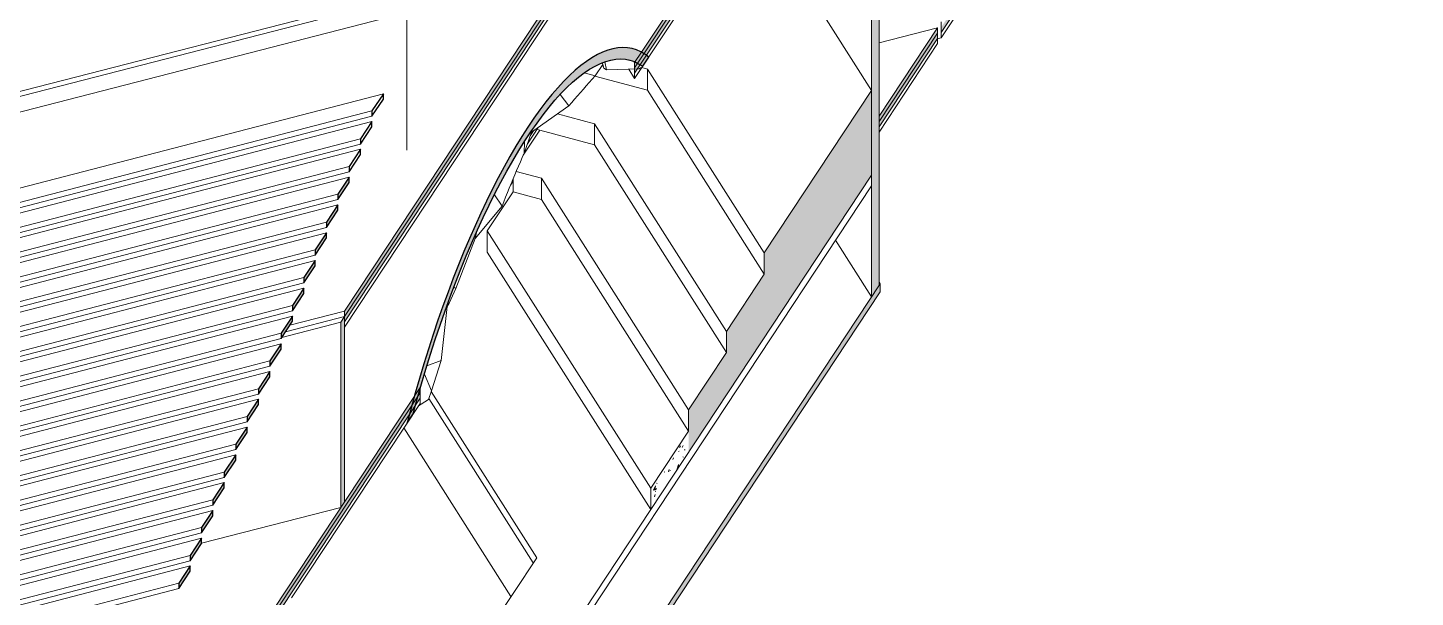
# Model space of a CAD drawing. Header units: millimetres. Extents: x -40531 to 31993, y -28732 to 45416.
# Drawn here: x 11790 to 31959, y 7371 to 15645 of the extents above; entities that cross this region are included whole.
import ezdxf

# ---------------------------------------------------------------- set-up
doc = ezdxf.new("R2010")
doc.units = ezdxf.units.MM
for name, color, linetype, lineweight in [('A-FLOR', 192, 'Continuous', 9), ('A-FLOR-FNSH', 192, 'Continuous', 35), ('A-FLOR-HRAL', 11, 'Continuous', 9), ('A-FLOR-MCUT', 51, 'Continuous', 9), ('A-FLOR-PATT', 8, 'Continuous', 35), ('A-GENM', 13, 'Continuous', 9), ('A-GLAZ-CURT', 52, 'Continuous', 9), ('A-WALL', 113, 'Continuous', 9), ('A-WALL-PATT', 111, 'Continuous', 25), ('I-WALL', 2, 'Continuous', 9), ('S-FNDN', 32, 'Continuous', 9)]:
    doc.layers.add(name, color=color, linetype=linetype, lineweight=lineweight)
pattern_1 = [(75.506, (-661.76, 9741.72), (283.5773, 380.0409), [76.155, -837.708]), (53.271, (-661.76, 9741.72), (-54.8608, 504.7374), [39.515, -434.665]), (96.203, (-638.13, 9773.4), (228.7163, 884.7802), [42.309, -465.401]), (74.364, (-661.76, 9898), (421.9428, 509.1072), [114.251, -1256.761]), (93.697, (-626.6, 9940.4), (369.534, 1320.272), [67.738, -745.123]), (50.348, (-661.76, 9898), (369.53, 1320.272), [55.103, -606.128]), (66.241, (-622.23, 9918.75), (235.9943, 42.4815), [68.711, -755.816]), (10.205, (-622.2, 9918.75), (96.194, 712.165), [19.982, -219.805]), (82.307, (-602.56, 9922.29), (332.1937, 754.646), [59.886, -658.747]), (71.733, (-661.76, 9741.72), (4.80778, 267.38772), [33.023, -619.427, 33.023, -637.439, -662.957]), (71.733, (-661.76, 9741.72), (4.80778, 267.38772), [-1322.912, 33.023, -629.934]), (60.58, (-661.76, 9741.72), (104.00794, 465.5531), [26.334, -278.499, 26.334, -481.986, -201.492]), (60.58, (-661.76, 9741.72), (104.00794, 465.5531), [-813.152, 26.334, -175.159]), (14.252, (-749.93, 9608.32), (211.0522, 301.7154), [11.353, -74.655, 11.353, -256.993, -356.074]), (14.252, (-749.93, 9608.32), (211.0522, 301.7154), [-354.354, 11.353, -344.721]), (343.411, (-789.46, 9548.5), (230.567, 427.09), [10.037, -88.812, 10.037, -147.513, -223.551]), (343.411, (-789.46, 9548.5), (230.567, 427.09), [-256.399, 10.037, -213.514])]
pattern_2 = [(56.539, (-661.76, 9741.72), (316.28975, 634.84372), [23.663, -406.57, 23.663, -2701.146]), (56.539, (-661.76, 9741.72), (316.28975, 634.84372), [-453.896, -406.57, 23.663, -836.803, -1434.11]), (56.539, (-661.76, 9741.72), (316.28975, 634.84372), [-1720.932, 23.663, -406.57, 23.663, -980.214]), (56.539, (-661.76, 9741.72), (316.28975, 634.84372), [-2174.828, -263.159, 23.663, -693.392]), (117.634, (-543.15, 9999.32), (-226.62287, 120.31486), [14.065, -241.654, -1619.554]), (117.634, (-543.15, 9999.32), (-226.62287, 120.31486), [-255.719, 14.065, -241.654, -1363.835]), (117.634, (-543.15, 9999.32), (-226.62287, 120.31486), [-511.438, 14.065, -497.373, -852.397]), (117.634, (-543.15, 9999.32), (-226.62287, 120.31486), [-1022.876, 14.065, -241.654, -596.678]), (117.634, (-543.15, 9999.32), (-226.62287, 120.31486), [-1278.595, 14.065, -156.415, -426.198]), (117.634, (-543.15, 9999.32), (-226.62287, 120.31486), [-1449.074, 14.065, -412.134]), (258.548, (-503.62, 10371.69), (-89.662346, -755.15797), [32.855, -564.514, -3783.336]), (258.548, (-503.62, 10371.69), (-89.662346, -755.15797), [-597.369, 32.855, -564.514, -3185.967]), (258.548, (-503.62, 10371.69), (-89.662346, -755.15797), [-1194.738, 32.855, -1161.882, -1991.23]), (258.548, (-503.62, 10371.69), (-89.662346, -755.15797), [-2389.475, 32.855, -564.514, -1393.861]), (258.548, (-503.62, 10371.69), (-89.662346, -755.15797), [-2986.844, 32.855, -365.391, -995.615]), (258.548, (-503.62, 10371.69), (-89.662346, -755.15797), [-3385.09, 32.855, -962.76])]

# ---------------------------------------------------------------- blocks, each defined once
blk = doc.blocks.new('栏杆扶手 - 栏杆扶手-139811-3D Section')
at = {"layer": 'A-FLOR-HRAL'}
for p, q in [((19053, 13957), (19212, 14198)), ((19144, 14150), (19094, 14073))]:
    blk.add_line(p, q, dxfattribs=at)
blk = doc.blocks.new('HOOR LIGHT - HOOR LIGHT-165948-3D Section')
at = {"layer": 'A-GENM'}
h = blk.add_hatch(color=32, dxfattribs=at)
h.paths.add_polyline_path([(13987, 7498), (14152, 7748), (14152, 7825), (13987, 7575)], flags=0)
h.paths.add_polyline_path([(24000, 22648), (24165, 22898), (24165, 22975), (24000, 22725)], flags=0)
for p, q in [((14152, 7825), (11502, 7137)), ((11500, 6930), (13987, 7575)), ((13987, 7498), (11500, 6853))]:
    blk.add_line(p, q, dxfattribs=at)
at = {"layer": 'A-GENM', "color": 3, "lineweight": 25}
for p, q in [((14152, 7825), (13987, 7575)), ((13987, 7498), (14152, 7748)), ((14152, 7748), (14152, 7825)), ((13987, 7575), (13987, 7498))]:
    blk.add_line(p, q, dxfattribs=at)
blk = doc.blocks.new('HOOR LIGHT1 - HOOR LIGHT-166020-3D Section')
at = {"layer": 'A-GENM'}
h = blk.add_hatch(color=32, dxfattribs=at)
h.paths.add_polyline_path([(14152, 7902), (14317, 8152), (14317, 8229), (14152, 7979)], flags=0)
h.paths.add_polyline_path([(23834, 22552), (24000, 22802), (24000, 22879), (23834, 22629)], flags=0)
for p, q in [((14317, 8229), (11504, 7498)), ((11502, 7291), (14152, 7979)), ((14152, 7902), (11502, 7214))]:
    blk.add_line(p, q, dxfattribs=at)
at = {"layer": 'A-GENM', "color": 3, "lineweight": 25}
for p, q in [((14317, 8229), (14152, 7979)), ((14152, 7902), (14317, 8152)), ((14317, 8152), (14317, 8229)), ((14152, 7979), (14152, 7902))]:
    blk.add_line(p, q, dxfattribs=at)
blk = doc.blocks.new('HOOR LIGHT2 - HOOR LIGHT-166050-3D Section')
at = {"layer": 'A-GENM'}
h = blk.add_hatch(color=32, dxfattribs=at)
h.paths.add_polyline_path([(14317, 8305), (14482, 8555), (14482, 8632), (14317, 8382)], flags=0)
h.paths.add_polyline_path([(23669, 22456), (23834, 22706), (23834, 22783), (23669, 22533)], flags=0)
for p, q in [((14482, 8632), (11507, 7860)), ((11504, 7652), (14317, 8382)), ((14317, 8305), (11504, 7575))]:
    blk.add_line(p, q, dxfattribs=at)
at = {"layer": 'A-GENM', "color": 3, "lineweight": 25}
for p, q in [((14482, 8632), (14317, 8382)), ((14317, 8305), (14482, 8555)), ((14482, 8555), (14482, 8632)), ((14317, 8382), (14317, 8305))]:
    blk.add_line(p, q, dxfattribs=at)
blk = doc.blocks.new('HOOR LIGHT3 - HOOR LIGHT-166080-3D Section')
at = {"layer": 'A-GENM'}
h = blk.add_hatch(color=32, dxfattribs=at)
h.paths.add_polyline_path([(14482, 8709), (14647, 8959), (14647, 9036), (14482, 8786)], flags=0)
h.paths.add_polyline_path([(23504, 22360), (23669, 22610), (23669, 22687), (23504, 22437), (23504, 22409)], flags=0)
for p, q in [((14647, 9036), (11509, 8221)), ((11507, 8014), (14482, 8786)), ((14482, 8709), (11507, 7937))]:
    blk.add_line(p, q, dxfattribs=at)
at = {"layer": 'A-GENM', "color": 3, "lineweight": 25}
for p, q in [((14647, 9036), (14482, 8786)), ((14482, 8709), (14647, 8959)), ((14647, 8959), (14647, 9036)), ((14482, 8786), (14482, 8709))]:
    blk.add_line(p, q, dxfattribs=at)
blk = doc.blocks.new('HOOR LIGHT4 - HOOR LIGHT-166110-3D Section')
at = {"layer": 'A-GENM'}
h = blk.add_hatch(color=32, dxfattribs=at)
h.paths.add_polyline_path([(14647, 9113), (14813, 9362), (14813, 9439), (14647, 9190), (14647, 9153)], flags=0)
h.paths.add_polyline_path([(23339, 22264), (23504, 22514), (23504, 22591), (23339, 22341)], flags=0)
for p, q in [((14813, 9439), (11511, 8583)), ((11509, 8375), (14647, 9190)), ((14647, 9113), (11509, 8298))]:
    blk.add_line(p, q, dxfattribs=at)
at = {"layer": 'A-GENM', "color": 3, "lineweight": 25}
for p, q in [((14813, 9439), (14647, 9190)), ((14647, 9113), (14813, 9362)), ((14813, 9362), (14813, 9439)), ((14647, 9190), (14647, 9113))]:
    blk.add_line(p, q, dxfattribs=at)
blk = doc.blocks.new('HOOR LIGHT5 - HOOR LIGHT-166140-3D Section')
at = {"layer": 'A-GENM'}
h = blk.add_hatch(color=32, dxfattribs=at)
h.paths.add_polyline_path([(14813, 9516), (14978, 9766), (14978, 9843), (14813, 9593)], flags=0)
h.paths.add_polyline_path([(23174, 22168), (23339, 22418), (23339, 22495), (23174, 22245)], flags=0)
for p, q in [((14978, 9843), (11513, 8944)), ((11511, 8736), (14813, 9593)), ((14813, 9516), (11511, 8659))]:
    blk.add_line(p, q, dxfattribs=at)
at = {"layer": 'A-GENM', "color": 3, "lineweight": 25}
for p, q in [((14978, 9843), (14813, 9593)), ((14813, 9516), (14978, 9766)), ((14978, 9766), (14978, 9843)), ((14813, 9593), (14813, 9516))]:
    blk.add_line(p, q, dxfattribs=at)
blk = doc.blocks.new('HOOR LIGHT6 - HOOR LIGHT-166170-3D Section')
at = {"layer": 'A-GENM'}
h = blk.add_hatch(color=32, dxfattribs=at)
h.paths.add_polyline_path([(14978, 9920), (15143, 10170), (15143, 10247), (14978, 9997), (14978, 9933)], flags=0)
h.paths.add_polyline_path([(23009, 22072), (23174, 22322), (23174, 22399), (23009, 22149)], flags=0)
for p, q in [((15143, 10247), (11516, 9305)), ((11513, 9098), (14978, 9997)), ((14978, 9920), (11513, 9021))]:
    blk.add_line(p, q, dxfattribs=at)
at = {"layer": 'A-GENM', "color": 3, "lineweight": 25}
for p, q in [((15143, 10247), (14978, 9997)), ((14978, 9920), (15143, 10170)), ((15143, 10170), (15143, 10247)), ((14978, 9997), (14978, 9920))]:
    blk.add_line(p, q, dxfattribs=at)
blk = doc.blocks.new('HOOR LIGHT7 - HOOR LIGHT-166200-3D Section')
at = {"layer": 'A-GENM'}
h = blk.add_hatch(color=32, dxfattribs=at)
h.paths.add_polyline_path([(15143, 10323), (15308, 10573), (15308, 10650), (15143, 10400)], flags=0)
h.paths.add_polyline_path([(22844, 21976), (23009, 22226), (23009, 22303), (22844, 22053), (22844, 22019)], flags=0)
for p, q in [((15308, 10650), (11518, 9667)), ((11516, 9459), (15143, 10400)), ((15143, 10323), (11516, 9382))]:
    blk.add_line(p, q, dxfattribs=at)
at = {"layer": 'A-GENM', "color": 3, "lineweight": 25}
for p, q in [((15308, 10650), (15143, 10400)), ((15143, 10323), (15308, 10573)), ((15308, 10573), (15308, 10650)), ((15143, 10400), (15143, 10323))]:
    blk.add_line(p, q, dxfattribs=at)
blk = doc.blocks.new('HOOR LIGHT8 - HOOR LIGHT-166230-3D Section')
at = {"layer": 'A-GENM'}
h = blk.add_hatch(color=32, dxfattribs=at)
h.paths.add_polyline_path([(15308, 10727), (15473, 10977), (15473, 11054), (15308, 10804)], flags=0)
h.paths.add_polyline_path([(22679, 21880), (22844, 22130), (22844, 22207), (22679, 21957)], flags=0)
for p, q in [((15473, 11054), (11520, 10028)), ((11518, 9820), (15308, 10804)), ((15308, 10727), (11518, 9744))]:
    blk.add_line(p, q, dxfattribs=at)
at = {"layer": 'A-GENM', "color": 3, "lineweight": 25}
for p, q in [((15473, 11054), (15308, 10804)), ((15308, 10727), (15473, 10977)), ((15473, 10977), (15473, 11054)), ((15308, 10804), (15308, 10727))]:
    blk.add_line(p, q, dxfattribs=at)
blk = doc.blocks.new('HOOR LIGHT9 - HOOR LIGHT-166260-3D Section')
at = {"layer": 'A-GENM'}
h = blk.add_hatch(color=32, dxfattribs=at)
h.paths.add_polyline_path([(15473, 11131), (15638, 11381), (15638, 11457), (15473, 11208)], flags=0)
h.paths.add_polyline_path([(22514, 21784), (22679, 22034), (22679, 22111), (22514, 21861)], flags=0)
for p, q in [((15638, 11457), (11523, 10389)), ((11520, 10182), (15473, 11208)), ((15473, 11131), (11520, 10105))]:
    blk.add_line(p, q, dxfattribs=at)
at = {"layer": 'A-GENM', "color": 3, "lineweight": 25}
for p, q in [((15638, 11457), (15473, 11208)), ((15473, 11131), (15638, 11381)), ((15638, 11381), (15638, 11457)), ((15473, 11208), (15473, 11131))]:
    blk.add_line(p, q, dxfattribs=at)
blk = doc.blocks.new('HOOR LIGHT10 - HOOR LIGHT-166290-3D Section')
at = {"layer": 'A-GENM'}
h = blk.add_hatch(color=32, dxfattribs=at)
h.paths.add_polyline_path([(15638, 11534), (15803, 11784), (15803, 11861), (15638, 11611)], flags=0)
h.paths.add_polyline_path([(22349, 21688), (22514, 21938), (22514, 22015), (22349, 21765)], flags=0)
for p, q in [((15803, 11861), (11525, 10751)), ((11523, 10543), (15638, 11611)), ((15638, 11534), (11523, 10466))]:
    blk.add_line(p, q, dxfattribs=at)
at = {"layer": 'A-GENM', "color": 3, "lineweight": 25}
for p, q in [((15803, 11861), (15638, 11611)), ((15638, 11534), (15803, 11784)), ((15803, 11784), (15803, 11861)), ((15638, 11611), (15638, 11534))]:
    blk.add_line(p, q, dxfattribs=at)
blk = doc.blocks.new('HOOR LIGHT11 - HOOR LIGHT-166320-3D Section')
at = {"layer": 'A-GENM'}
h = blk.add_hatch(color=32, dxfattribs=at)
h.paths.add_polyline_path([(15803, 11938), (15968, 12188), (15968, 12265), (15803, 12015)], flags=0)
h.paths.add_polyline_path([(22183, 21592), (22349, 21842), (22349, 21919), (22183, 21669), (22183, 21629)], flags=0)
for p, q in [((15968, 12265), (11527, 11112)), ((11525, 10905), (15803, 12015)), ((15803, 11938), (11525, 10828))]:
    blk.add_line(p, q, dxfattribs=at)
at = {"layer": 'A-GENM', "color": 3, "lineweight": 25}
for p, q in [((15968, 12265), (15803, 12015)), ((15803, 11938), (15968, 12188)), ((15968, 12188), (15968, 12265)), ((15803, 12015), (15803, 11938))]:
    blk.add_line(p, q, dxfattribs=at)
blk = doc.blocks.new('HOOR LIGHT12 - HOOR LIGHT-166350-3D Section')
at = {"layer": 'A-GENM'}
h = blk.add_hatch(color=32, dxfattribs=at)
h.paths.add_polyline_path([(15968, 12342), (16133, 12591), (16133, 12668), (15968, 12418)], flags=0)
h.paths.add_polyline_path([(22018, 21496), (22183, 21746), (22183, 21823), (22018, 21573)], flags=0)
for p, q in [((16133, 12668), (11529, 11473)), ((11527, 11266), (15968, 12418)), ((15968, 12342), (11527, 11189))]:
    blk.add_line(p, q, dxfattribs=at)
at = {"layer": 'A-GENM', "color": 3, "lineweight": 25}
for p, q in [((16133, 12668), (15968, 12418)), ((15968, 12342), (16133, 12591)), ((16133, 12591), (16133, 12668)), ((15968, 12418), (15968, 12342))]:
    blk.add_line(p, q, dxfattribs=at)
blk = doc.blocks.new('HOOR LIGHT13 - HOOR LIGHT-166380-3D Section')
at = {"layer": 'A-GENM'}
h = blk.add_hatch(color=32, dxfattribs=at)
h.paths.add_polyline_path([(16133, 12745), (16298, 12995), (16298, 13072), (16133, 12822)], flags=0)
h.paths.add_polyline_path([(21853, 21400), (22018, 21650), (22018, 21727), (21853, 21477)], flags=0)
for p, q in [((16298, 13072), (11532, 11835)), ((11529, 11627), (16133, 12822)), ((16133, 12745), (11529, 11550))]:
    blk.add_line(p, q, dxfattribs=at)
at = {"layer": 'A-GENM', "color": 3, "lineweight": 25}
for p, q in [((16298, 13072), (16133, 12822)), ((16133, 12745), (16298, 12995)), ((16298, 12995), (16298, 13072)), ((16133, 12822), (16133, 12745))]:
    blk.add_line(p, q, dxfattribs=at)
blk = doc.blocks.new('HOOR LIGHT14 - HOOR LIGHT-166410-3D Section')
at = {"layer": 'A-GENM'}
h = blk.add_hatch(color=32, dxfattribs=at)
h.paths.add_polyline_path([(16298, 13149), (16463, 13399), (16463, 13476), (16298, 13226)], flags=0)
h.paths.add_polyline_path([(21688, 21304), (21853, 21554), (21852, 21629), (21688, 21381)], flags=0)
for p, q in [((16463, 13476), (11534, 12196)), ((11532, 11989), (16298, 13226)), ((16298, 13149), (11532, 11912))]:
    blk.add_line(p, q, dxfattribs=at)
at = {"layer": 'A-GENM', "color": 3, "lineweight": 25}
for p, q in [((16463, 13476), (16298, 13226)), ((16298, 13149), (16463, 13399)), ((16463, 13399), (16463, 13476)), ((16298, 13226), (16298, 13149))]:
    blk.add_line(p, q, dxfattribs=at)
blk = doc.blocks.new('HOOR LIGHT15 - HOOR LIGHT-166476-3D Section')
at = {"layer": 'A-GENM'}
for p, q in [((16629, 13879), (11536, 12557)), ((11534, 12350), (16463, 13629)), ((16463, 13552), (11534, 12273))]:
    blk.add_line(p, q, dxfattribs=at)
at = {"layer": 'A-GENM', "lineweight": 25}
for p, q in [((16629, 13879), (16463, 13629)), ((16463, 13552), (16629, 13802)), ((16629, 13802), (16629, 13879)), ((16463, 13629), (16463, 13552))]:
    blk.add_line(p, q, dxfattribs=at)
blk = doc.blocks.new('HOOR LIGHT16 - HOOR LIGHT-166506-3D Section')
at = {"layer": 'A-GENM'}
for p, q in [((16794, 14283), (11538, 12919)), ((11536, 12711), (16629, 14033)), ((16629, 13956), (11536, 12634))]:
    blk.add_line(p, q, dxfattribs=at)
at = {"layer": 'A-GENM', "lineweight": 25}
for p, q in [((16794, 14283), (16629, 14033)), ((16629, 13956), (16794, 14206)), ((16794, 14206), (16794, 14283)), ((16629, 14033), (16629, 13956))]:
    blk.add_line(p, q, dxfattribs=at)
blk = doc.blocks.new('HOOR LIGHT17 - HOOR LIGHT-166536-3D Section')
at = {"layer": 'A-GENM'}
for p, q in [((16959, 14686), (11541, 13280)), ((11538, 13073), (16794, 14437)), ((16794, 14360), (11538, 12996))]:
    blk.add_line(p, q, dxfattribs=at)
at = {"layer": 'A-GENM', "lineweight": 25}
for p, q in [((16959, 14686), (16794, 14437)), ((16794, 14360), (16959, 14609)), ((16959, 14609), (16959, 14686)), ((16794, 14437), (16794, 14360))]:
    blk.add_line(p, q, dxfattribs=at)
blk = doc.blocks.new('tarh gonbad - tarh gonbad-172815-3D Section')
at = {"layer": 'A-GLAZ-CURT'}
for p, q in [((20139, 15136), (20148, 15113)), ((20203, 15034), (20181, 15152)), ((20181, 15152), (20203, 15034)), ((20164, 15056), (20143, 15106)), ((20164, 15056), (20143, 15106)), ((20164, 15056), (20148, 15113)), ((20164, 15056), (20203, 15034)), ((20203, 15034), (20676, 15050))]:
    blk.add_line(p, q, dxfattribs=at)
blk.add_polyline3d([(20721, 15072, 0), (20698, 15061, 0), (20676, 15050, 0)], dxfattribs=at)
blk = doc.blocks.new('tarh gonbad - tarh gonbad-172816-3D Section')
at = {"layer": 'A-GLAZ-CURT'}
for p, q in [((20148, 15113), (20139, 15136)), ((20037, 14948), (19879, 14991)), ((19879, 14991), (20037, 14948)), ((20148, 15113), (20037, 14948)), ((19531, 14677), (19654, 14513)), ((19531, 14677), (19654, 14513)), ((19113, 14127), (19654, 14513)), ((19113, 14127), (19101, 14128))]:
    blk.add_line(p, q, dxfattribs=at)
blk.add_polyline3d([(20037, 14948, 0), (19994, 14899, 0), (19952, 14851, 0), (19909, 14802, 0), (19867, 14754, 0), (19824, 14705, 0), (19782, 14657, 0), (19739, 14609, 0), (19697, 14561, 0), (19654, 14513, 0)], dxfattribs=at)
blk = doc.blocks.new('tarh gonbad - tarh gonbad-V4-3D Section')
at = {"layer": 'A-GLAZ-CURT'}
for p, q in [((19113, 14127), (19005, 13821)), ((19113, 14127), (19101, 14128)), ((19005, 13821), (19010, 13990)), ((19010, 13990), (19005, 13821)), ((18685, 13051), (18573, 13220)), ((18573, 13220), (18685, 13051)), ((18685, 13051), (18296, 12583)), ((18311, 12669), (18296, 12583))]:
    blk.add_line(p, q, dxfattribs=at)
blk.add_polyline3d([(19005, 13821, 0), (18978, 13758, 0), (18951, 13696, 0), (18924, 13633, 0), (18897, 13570, 0), (18870, 13507, 0), (18843, 13443, 0), (18816, 13379, 0), (18789, 13315, 0), (18763, 13250, 0), (18737, 13184, 0), (18711, 13118, 0), (18685, 13051, 0)], dxfattribs=at)
blk = doc.blocks.new('tarh gonbad - tarh gonbad-V5-3D Section')
at = {"layer": 'A-GLAZ-CURT'}
for p, q in [((18296, 12583), (18015, 11857)), ((18296, 12583), (18311, 12669)), ((18015, 11857), (17984, 11878)), ((17984, 11878), (18015, 11857)), ((17876, 11585), (17889, 11593))]:
    blk.add_line(p, q, dxfattribs=at)
blk.add_polyline3d([(18015, 11857, 0), (17990, 11805, 0), (17965, 11752, 0), (17940, 11699, 0), (17915, 11646, 0), (17889, 11593, 0)], dxfattribs=at)

msp = doc.modelspace()

# ---------------------------------------------------------------- hatches: boundary and pattern name
at = {"layer": 'A-FLOR-PATT'}
for points in [[(25068, 15575), (31959, 26001), (31959, 26078), (25068, 15652)], [(16395, 11372), (21717, 19425), (21717, 19501), (16395, 11449)]]:
    msp.add_hatch(color=256, dxfattribs=at).paths.add_polyline_path(points, flags=0)
at = {"layer": 'A-FLOR-PATT', "lineweight": 9}
h = msp.add_hatch(dxfattribs=at)
h.set_pattern_fill('FP_2', color=256, style=0, pattern_type=2)
h.set_pattern_definition(pattern_2)
h.paths.add_polyline_path([(14097, 5204), (17492, 10340), (17492, 10417), (14097, 5281), (14097, 5254)], flags=0)
h.paths.add_polyline_path([(20612, 15062), (24055, 20270), (24055, 20347), (20612, 15139)], flags=0)
at = {"layer": 'A-FLOR-PATT'}
h = msp.add_hatch(color=256, dxfattribs=at)
h.paths.add_polyline_path([(14097, 5127), (17492, 10264), (17492, 10340), (14097, 5204), (14097, 5143)], flags=0)
h.paths.add_polyline_path([(20612, 14985), (24055, 20193), (24055, 20270), (20612, 15062), (20612, 15001)], flags=0)
at = {"layer": 'A-FLOR-PATT', "lineweight": 9}
h = msp.add_hatch(dxfattribs=at)
h.set_pattern_fill('FP_2', color=256, style=0, pattern_type=2)
h.set_pattern_definition(pattern_2)
h.paths.add_polyline_path([(16395, 11449), (21717, 19501), (21717, 19578), (16395, 11526), (16395, 11492)], flags=0)
h = msp.add_hatch(dxfattribs=at)
h.set_pattern_fill('FP_2', color=256, style=0, pattern_type=2)
h.set_pattern_definition(pattern_2)
h.paths.add_polyline_path([(-4163, -28578), (7419, -11053), (7419, -10976), (-4163, -28501)], flags=0)
h.paths.add_polyline_path([(24165, 14284), (25013, 15568), (25013, 15645), (24165, 14361)], flags=0)
at = {"layer": 'A-FLOR-PATT'}
h = msp.add_hatch(color=256, dxfattribs=at)
h.paths.add_polyline_path([(-4163, -28655), (7419, -11130), (7419, -11053), (-4163, -28578)], flags=0)
h.paths.add_polyline_path([(24165, 14207), (25013, 15491), (25013, 15568), (24165, 14284)], flags=0)
at = {"layer": 'A-FLOR-PATT', "lineweight": 9}
h = msp.add_hatch(dxfattribs=at)
h.set_pattern_fill('FP_1', color=256, style=0, pattern_type=2)
h.set_pattern_definition(pattern_1)
h.paths.add_polyline_path([(14097, -1564), (15626, 749), (15626, 1979), (14097, -334)], flags=0)
h.paths.add_polyline_path([(22496, 11144), (24055, 13502), (24055, 14733), (22496, 12375), (22496, 12067)], flags=0)
h = msp.add_hatch(dxfattribs=at)
h.set_pattern_fill('FP_1', color=256, style=0, pattern_type=2)
h.set_pattern_definition(pattern_1)
h.paths.add_polyline_path([(13987, -3615), (24181, 11809), (24181, 11924), (13987, -3499)], flags=0)
h = msp.add_hatch(dxfattribs=at)
h.set_pattern_fill('FP_1', color=256, style=0, pattern_type=2)
h.set_pattern_definition(pattern_1)
h.paths.add_polyline_path([(15626, 749), (16176, 1581), (16176, 2504), (15626, 1671), (15626, 1089)], flags=0)
h.paths.add_polyline_path([(21946, 10311), (22496, 11144), (22496, 12067), (21946, 11234), (21946, 10713)], flags=0)
h = msp.add_hatch(dxfattribs=at)
h.set_pattern_fill('FP_1', color=256, style=0, pattern_type=2)
h.set_pattern_definition(pattern_1)
h.paths.add_polyline_path([(16176, 1581), (16726, 2414), (16726, 3029), (16176, 2197), (16176, 1671)], flags=0)
h.paths.add_polyline_path([(21395, 9479), (21946, 10311), (21946, 10927), (21395, 10094), (21395, 9786)], flags=0)
h = msp.add_hatch(dxfattribs=at)
h.set_pattern_fill('FP_1', color=256, style=0, pattern_type=2)
h.set_pattern_definition(pattern_1)
h.paths.add_polyline_path([(20845, 8646), (21395, 9479), (21395, 9786), (20845, 8954)], flags=0)
at = {"layer": 'A-WALL-PATT', "lineweight": 9}
for points in [[(24055, 11734), (24165, 11900), (24165, 20514), (24055, 20347), (24055, 12067)], [(17305, 9903), (17392, 10036), (17452, 10254), (17514, 10471), (17586, 10713), (17645, 10901), (17713, 11114), (17784, 11324), (17857, 11532), (17931, 11737), (18007, 11939), (18112, 12202), (18165, 12331), (18246, 12522), (18328, 12708), (18441, 12950), (18526, 13126), (18581, 13237), (18689, 13442), (18754, 13561), (18841, 13714), (18929, 13861), (19017, 14001), (19105, 14134), (19193, 14260), (19280, 14379), (19368, 14490), (19471, 14611), (19541, 14688), (19626, 14776), (19710, 14855), (19794, 14926), (19876, 14989), (19957, 15043), (20048, 15095), (20119, 15128), (20191, 15156), (20265, 15176), (20338, 15188), (20409, 15192), (20477, 15187), (20544, 15174), (20608, 15153), (20670, 15123), (20730, 15085), (20817, 15218), (20760, 15261), (20700, 15296), (20638, 15324), (20574, 15343), (20508, 15355), (20439, 15358), (20369, 15354), (20297, 15341), (20223, 15321), (20147, 15292), (20070, 15255), (19991, 15210), (19911, 15157), (19830, 15096), (19747, 15027), (19664, 14951), (19579, 14866), (19494, 14774), (19408, 14674), (19322, 14567), (19235, 14452), (19142, 14321), (19061, 14202), (18974, 14067), (18887, 13925), (18800, 13777), (18713, 13623), (18617, 13442), (18538, 13288), (18458, 13126), (18374, 12950), (18292, 12769), (18211, 12584), (18131, 12395), (18052, 12202), (17975, 12005), (17899, 11804), (17825, 11601), (17753, 11395), (17682, 11187), (17614, 10977), (17532, 10713), (17484, 10551), (17422, 10336), (17362, 10120)], [(16340, 8675), (16395, 8758), (16395, 11449), (16340, 11366), (16340, 9153)]]:
    msp.add_hatch(color=256, dxfattribs=at).paths.add_polyline_path(points, flags=0)

# ---------------------------------------------------------------- linework, layer by layer
at = {"layer": 'A-FLOR'}
for p, q in [((11557, 14619), (17299, 16095)), ((17299, 15865), (11557, 14389)), ((25068, 15498), (25013, 15484)), ((20602, 15155), (20612, 15139)), ((20612, 14908), (20526, 15045)), ((19235, 14158), (19193, 14169)), ((18845, 13415), (18807, 13357)), ((15599, 11322), (16395, 11526)), ((17655, 10358), (19188, 7945)), ((19188, 7945), (16926, 4523))]:
    msp.add_line(p, q, dxfattribs=at)
at = {"layer": 'A-FLOR-FNSH', "color": 1, "lineweight": 18}
for p, q in [((25068, 15498), (31959, 25924)), ((24055, 20347), (20713, 15291)), ((20612, 14908), (24055, 20116)), ((21717, 19578), (16395, 11526)), ((16395, 11295), (21717, 19348)), ((25013, 15645), (24165, 14361)), ((25013, 15415), (25013, 15645)), ((25068, 15729), (25068, 15498)), ((24165, 14130), (25013, 15415)), ((20712, 15289), (20612, 15139)), ((20612, 15139), (20612, 14908)), ((24055, 14733), (22496, 12375)), ((24055, 13502), (24055, 14733)), ((14097, -1718), (24055, 13349)), ((17276, 3247), (24055, 13502)), ((22496, 12375), (22496, 12067)), ((24181, 11924), (14097, -3333)), ((22496, 12067), (21946, 11234)), ((24181, 11809), (24181, 11924)), ((13987, -3615), (24181, 11809)), ((16395, 11526), (16395, 11295)), ((21946, 11234), (21946, 10927)), ((21946, 10927), (21395, 10094)), ((17492, 10417), (14097, 5281)), ((17492, 10187), (17492, 10417)), ((15626, 7363), (17492, 10187)), ((21395, 10094), (21395, 9786)), ((21395, 9786), (20845, 8954)), ((20845, 8954), (20845, 8646))]:
    msp.add_line(p, q, dxfattribs=at)
at = {"layer": 'A-FLOR-MCUT'}
for p, q in [((31959, 26001), (25068, 15575)), ((24055, 20270), (20612, 15062)), ((24055, 20193), (20612, 14985)), ((21717, 19501), (16395, 11449)), ((21717, 19425), (16395, 11372)), ((25013, 15568), (24165, 14284)), ((25013, 15491), (24165, 14207)), ((17492, 10340), (14097, 5204)), ((17492, 10264), (14097, 5127))]:
    msp.add_line(p, q, dxfattribs=at)
at = {"layer": 'A-GLAZ-CURT'}
for p, q in [((17889, 11593), (17876, 11585)), ((17592, 10733), (17798, 10813)), ((17592, 10733), (17798, 10813)), ((17658, 10369), (17798, 10813)), ((17658, 10369), (17555, 10611)), ((17555, 10611), (17658, 10369)), ((17615, 10242), (17658, 10369))]:
    msp.add_line(p, q, dxfattribs=at)
for points in [[(17889, 11593, 0), (17879, 11506, 0), (17869, 11420, 0), (17859, 11333, 0), (17849, 11246, 0), (17839, 11160, 0), (17828, 11073, 0), (17818, 10986, 0), (17808, 10900, 0), (17798, 10813, 0)], [(17615, 10242, 0), (17509, 10174, 0), (17466, 10147, 0)]]:
    msp.add_polyline3d(points, dxfattribs=at)
at = {"layer": 'A-WALL', "color": 1, "lineweight": 18}
for p, q in [((24165, 11900), (24165, 20514)), ((24055, 20116), (24055, 14733)), ((24055, 13349), (24055, 11734)), ((16395, 11449), (16340, 11366)), ((16340, 11366), (16340, 8675)), ((16395, 8758), (16395, 11295))]:
    msp.add_line(p, q, dxfattribs=at)
at = {"layer": 'A-WALL', "lineweight": 25}
for p, q in [((20730, 15085), (20817, 15218)), ((17305, 9903), (17392, 10036))]:
    msp.add_line(p, q, dxfattribs=at)
at = {"layer": 'A-WALL'}
for p, q in [((24055, 13502), (24055, 13349)), ((23531, 12557), (24055, 11734)), ((19138, 7870), (17621, 10258))]:
    msp.add_line(p, q, dxfattribs=at)
at = {"layer": 'A-WALL', "lineweight": 25}
for points in [[(20817, 15218, 0), (20760, 15261, 0), (20700, 15296, 0), (20638, 15324, 0), (20574, 15343, 0), (20508, 15355, 0), (20439, 15358, 0), (20369, 15354, 0), (20297, 15341, 0), (20223, 15321, 0), (20147, 15292, 0), (20070, 15255, 0), (19991, 15210, 0), (19911, 15157, 0), (19830, 15096, 0), (19747, 15027, 0), (19664, 14951, 0), (19579, 14866, 0), (19494, 14774, 0), (19408, 14674, 0), (19322, 14567, 0), (19235, 14452, 0), (19148, 14331, 0), (19061, 14202, 0), (18974, 14067, 0), (18887, 13925, 0), (18800, 13777, 0), (18713, 13623, 0), (18628, 13463, 0), (18542, 13297, 0), (18458, 13126, 0), (18374, 12950, 0), (18292, 12769, 0), (18211, 12584, 0), (18131, 12395, 0), (18052, 12202, 0), (17975, 12005, 0), (17899, 11804, 0), (17825, 11601, 0), (17753, 11395, 0), (17682, 11187, 0), (17614, 10977, 0), (17548, 10764, 0), (17484, 10551, 0), (17422, 10336, 0), (17362, 10120, 0), (17305, 9903, 0)], [(17392, 10036, 0), (17452, 10254, 0), (17514, 10471, 0), (17578, 10687, 0), (17645, 10901, 0), (17713, 11114, 0), (17784, 11324, 0), (17857, 11532, 0), (17931, 11737, 0), (18007, 11939, 0), (18085, 12137, 0), (18165, 12331, 0), (18246, 12522, 0), (18328, 12708, 0), (18411, 12889, 0), (18496, 13066, 0), (18581, 13237, 0), (18667, 13402, 0), (18754, 13561, 0), (18841, 13714, 0), (18929, 13861, 0), (19017, 14001, 0), (19105, 14134, 0), (19193, 14260, 0), (19280, 14379, 0), (19368, 14490, 0), (19454, 14593, 0), (19541, 14688, 0), (19626, 14776, 0), (19710, 14855, 0), (19794, 14926, 0), (19876, 14989, 0), (19957, 15043, 0), (20036, 15089, 0), (20114, 15127, 0), (20191, 15156, 0), (20265, 15176, 0), (20338, 15188, 0), (20409, 15192, 0), (20477, 15187, 0), (20544, 15174, 0), (20608, 15153, 0), (20670, 15123, 0), (20730, 15085, 0)]]:
    msp.add_polyline3d(points, dxfattribs=at)
at = {"layer": 'I-WALL'}
for p, q in [((11558, 14688), (17224, 16145)), ((17299, 16095), (17299, 13865)), ((24165, 15425), (25013, 15645)), ((16340, 11366), (15483, 11146)), ((15538, 11229), (16395, 11449)), ((14317, 8155), (16340, 8675))]:
    msp.add_line(p, q, dxfattribs=at)
at = {"layer": 'S-FNDN'}
for p, q in [((24055, 14733), (23051, 16313)), ((20800, 14737), (20033, 14944)), ((20717, 15067), (20800, 15044)), ((20800, 15044), (20800, 14737)), ((20800, 15044), (22496, 12375)), ((22496, 12067), (20800, 14737)), ((19490, 14396), (20029, 14251)), ((19235, 14158), (18993, 13792)), ((20029, 13943), (19235, 14158)), ((20029, 14251), (20029, 13943)), ((20029, 14251), (21946, 11234)), ((21946, 10927), (20029, 13943)), ((18891, 13557), (19259, 13458)), ((18845, 13449), (18845, 13261)), ((19259, 13458), (19259, 13150)), ((19259, 13458), (21395, 10094)), ((18845, 13261), (18470, 12693)), ((19259, 13150), (18845, 13261)), ((21395, 9786), (19259, 13150)), ((18470, 12693), (18470, 12385)), ((18470, 12693), (20845, 8954)), ((20845, 8646), (18470, 12385)), ((24181, 11924), (24165, 11950)), ((18814, 7380), (17257, 9831))]:
    msp.add_line(p, q, dxfattribs=at)

# ---------------------------------------------------------------- block references
at = {"layer": 'A-FLOR-HRAL'}
msp.add_blockref('栏杆扶手 - 栏杆扶手-139811-3D Section', (0, 0), dxfattribs=at)
at = {"layer": 'A-GENM'}
for name in ['HOOR LIGHT - HOOR LIGHT-165948-3D Section', 'HOOR LIGHT1 - HOOR LIGHT-166020-3D Section', 'HOOR LIGHT2 - HOOR LIGHT-166050-3D Section', 'HOOR LIGHT3 - HOOR LIGHT-166080-3D Section', 'HOOR LIGHT4 - HOOR LIGHT-166110-3D Section', 'HOOR LIGHT5 - HOOR LIGHT-166140-3D Section', 'HOOR LIGHT6 - HOOR LIGHT-166170-3D Section', 'HOOR LIGHT7 - HOOR LIGHT-166200-3D Section', 'HOOR LIGHT8 - HOOR LIGHT-166230-3D Section', 'HOOR LIGHT9 - HOOR LIGHT-166260-3D Section', 'HOOR LIGHT10 - HOOR LIGHT-166290-3D Section', 'HOOR LIGHT11 - HOOR LIGHT-166320-3D Section', 'HOOR LIGHT12 - HOOR LIGHT-166350-3D Section', 'HOOR LIGHT13 - HOOR LIGHT-166380-3D Section', 'HOOR LIGHT14 - HOOR LIGHT-166410-3D Section', 'HOOR LIGHT15 - HOOR LIGHT-166476-3D Section', 'HOOR LIGHT16 - HOOR LIGHT-166506-3D Section', 'HOOR LIGHT17 - HOOR LIGHT-166536-3D Section']:
    msp.add_blockref(name, (0, 0), dxfattribs=at)
at = {"layer": 'A-GLAZ-CURT'}
for name in ['tarh gonbad - tarh gonbad-172816-3D Section', 'tarh gonbad - tarh gonbad-172815-3D Section', 'tarh gonbad - tarh gonbad-V4-3D Section', 'tarh gonbad - tarh gonbad-V5-3D Section']:
    msp.add_blockref(name, (0, 0), dxfattribs=at)

doc.saveas('drawing.dxf')
